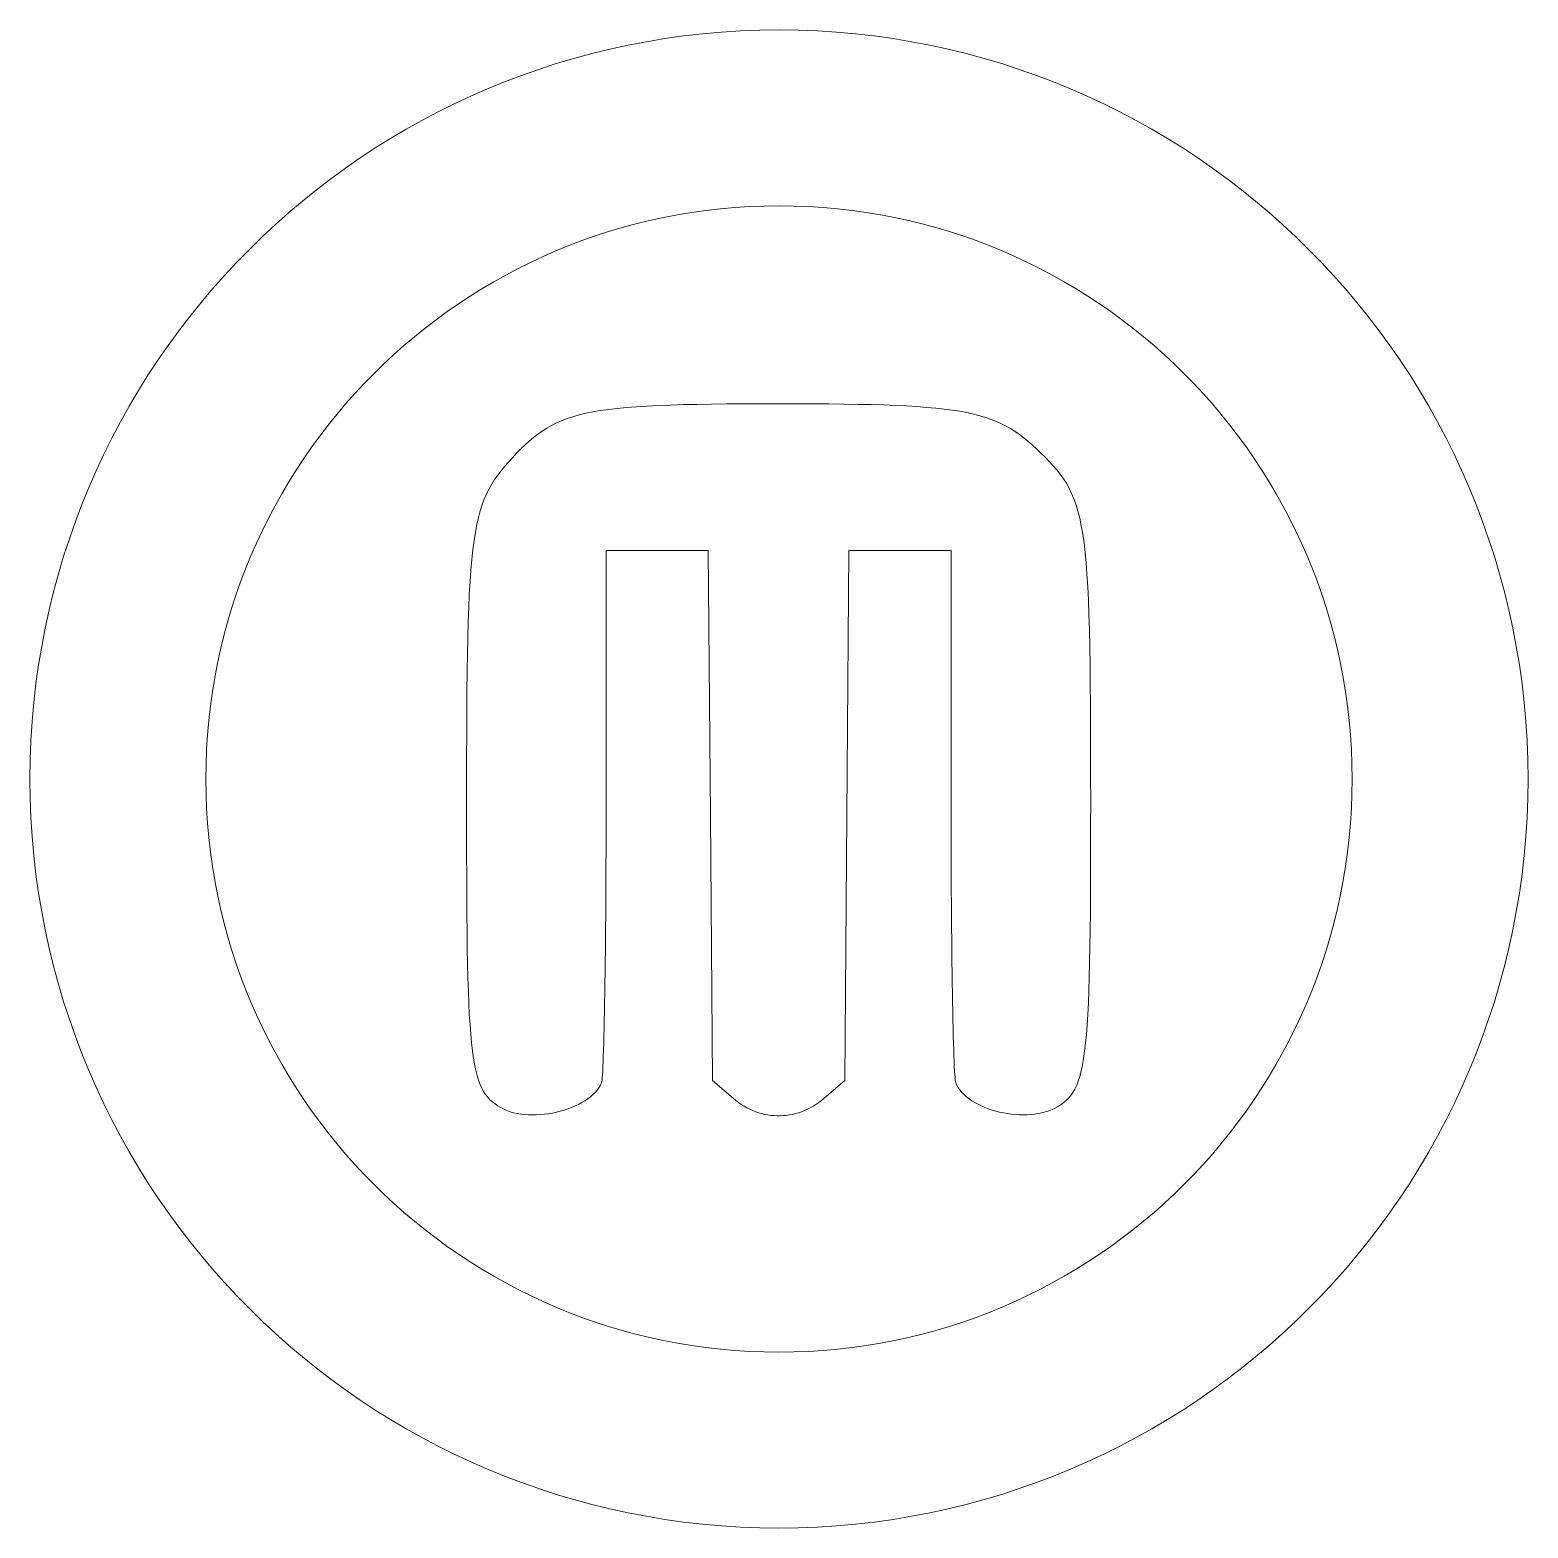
# Model space of a CAD drawing. Header units: millimetres. Extents: x -8.5 to 8.5, y -8.5 to 8.5.
import ezdxf

# ---------------------------------------------------------------- set-up
doc = ezdxf.new("R2010")
doc.units = ezdxf.units.MM
doc.layers.get('0').update_dxf_attribs({"linetype": 'CONTINUOUS', "lineweight": 0, "true_color": 0x000000})

msp = doc.modelspace()

# ---------------------------------------------------------------- linework, layer by layer
at = {"lineweight": 5}
for p, q in [((-1.089, 4.258), (-0.934, 4.261)), ((-0.934, 4.261), (-0.769, 4.264)), ((-0.769, 4.264), (-0.594, 4.266)), ((-0.594, 4.266), (-0.408, 4.267)), ((-0.408, 4.267), (-0.211, 4.267)), ((-0.211, 4.267), (-0.003, 4.268)), ((-0.003, 4.268), (0.199, 4.267)), ((0.199, 4.267), (0.389, 4.267)), ((0.389, 4.267), (0.569, 4.266)), ((0.569, 4.266), (0.738, 4.264)), ((0.738, 4.264), (0.898, 4.261)), ((0.898, 4.261), (1.049, 4.258)), ((-2.473, 4.075), (-2.41, 4.099)), ((-2.41, 4.099), (-2.343, 4.121)), ((-2.343, 4.121), (-2.272, 4.141)), ((-2.272, 4.141), (-2.197, 4.159)), ((-2.197, 4.159), (-2.116, 4.176)), ((-2.116, 4.176), (-2.03, 4.19)), ((-2.03, 4.19), (-1.937, 4.203)), ((-1.937, 4.203), (-1.839, 4.215)), ((-1.839, 4.215), (-1.733, 4.225)), ((-1.733, 4.225), (-1.621, 4.234)), ((-1.621, 4.234), (-1.5, 4.241)), ((-1.5, 4.241), (-1.372, 4.248)), ((-1.372, 4.248), (-1.235, 4.253)), ((-1.235, 4.253), (-1.089, 4.258)), ((1.049, 4.258), (1.191, 4.254)), ((1.191, 4.254), (1.325, 4.249)), ((1.325, 4.249), (1.45, 4.243)), ((1.45, 4.243), (1.568, 4.236)), ((1.568, 4.236), (1.679, 4.227)), ((1.679, 4.227), (1.783, 4.218)), ((1.783, 4.218), (1.88, 4.207)), ((1.88, 4.207), (1.971, 4.195)), ((1.971, 4.195), (2.056, 4.182)), ((2.056, 4.182), (2.137, 4.167)), ((2.137, 4.167), (2.212, 4.15)), ((2.212, 4.15), (2.283, 4.132)), ((2.283, 4.132), (2.349, 4.112)), ((2.349, 4.112), (2.412, 4.09)), ((2.412, 4.09), (2.472, 4.066)), ((-2.793, 3.884), (-2.744, 3.922)), ((-2.744, 3.922), (-2.694, 3.957)), ((-2.694, 3.957), (-2.642, 3.99)), ((-2.642, 3.99), (-2.589, 4.021)), ((-2.589, 4.021), (-2.532, 4.049)), ((-2.532, 4.049), (-2.473, 4.075)), ((2.472, 4.066), (2.529, 4.041)), ((2.529, 4.041), (2.583, 4.013)), ((2.583, 4.013), (2.636, 3.983)), ((2.636, 3.983), (2.686, 3.951)), ((2.686, 3.951), (2.735, 3.917)), ((-2.984, 3.705), (-2.936, 3.754)), ((-2.936, 3.754), (-2.888, 3.8)), ((-2.888, 3.8), (-2.841, 3.844)), ((-2.841, 3.844), (-2.793, 3.884)), ((2.735, 3.917), (2.784, 3.881)), ((2.784, 3.881), (2.831, 3.842)), ((2.831, 3.842), (2.879, 3.8)), ((2.879, 3.8), (2.927, 3.756)), ((2.927, 3.756), (2.976, 3.71)), ((-3.121, 3.554), (-3.078, 3.603)), ((-3.078, 3.603), (-3.032, 3.653)), ((-3.032, 3.653), (-2.984, 3.705)), ((2.976, 3.71), (3.026, 3.66)), ((3.026, 3.66), (3.073, 3.611)), ((3.073, 3.611), (3.118, 3.563)), ((-3.234, 3.405), (-3.199, 3.455)), ((-3.199, 3.455), (-3.161, 3.505)), ((-3.161, 3.505), (-3.121, 3.554)), ((3.118, 3.563), (3.16, 3.515)), ((3.16, 3.515), (3.198, 3.466)), ((3.198, 3.466), (3.234, 3.415)), ((3.234, 3.415), (3.268, 3.363)), ((-3.352, 3.182), (-3.326, 3.243)), ((-3.326, 3.243), (-3.298, 3.299)), ((-3.298, 3.299), (-3.267, 3.353)), ((-3.267, 3.353), (-3.234, 3.405)), ((3.268, 3.363), (3.299, 3.308)), ((3.299, 3.308), (3.328, 3.249)), ((3.328, 3.249), (3.354, 3.186)), ((-3.398, 3.049), (-3.376, 3.118)), ((-3.376, 3.118), (-3.352, 3.182)), ((3.354, 3.186), (3.378, 3.119)), ((3.378, 3.119), (3.4, 3.046)), ((-3.437, 2.893), (-3.418, 2.974)), ((-3.418, 2.974), (-3.398, 3.049)), ((3.4, 3.046), (3.42, 2.967)), ((3.42, 2.967), (3.438, 2.881)), ((-3.468, 2.711), (-3.453, 2.806)), ((-3.453, 2.806), (-3.437, 2.893)), ((3.438, 2.881), (3.454, 2.788)), ((3.454, 2.788), (3.469, 2.687)), ((-3.494, 2.497), (-3.482, 2.608)), ((-3.482, 2.608), (-3.468, 2.711)), ((-1.385, 2.598), (-1.967, 2.598)), ((-1.967, 2.598), (-1.967, -0.36)), ((-0.804, 2.598), (-1.385, 2.598)), ((-0.78, -0.416), (-0.804, 2.598)), ((0.795, 2.598), (0.771, -0.416)), ((1.376, 2.598), (0.795, 2.598)), ((1.958, 2.598), (1.376, 2.598)), ((1.958, -0.36), (1.958, 2.598)), ((3.469, 2.687), (3.482, 2.577)), ((3.482, 2.577), (3.493, 2.457)), ((-3.504, 2.376), (-3.494, 2.497)), ((3.493, 2.457), (3.503, 2.328)), ((-3.522, 2.104), (-3.514, 2.245)), ((-3.514, 2.245), (-3.504, 2.376)), ((3.503, 2.328), (3.512, 2.187)), ((-3.529, 1.951), (-3.522, 2.104)), ((3.512, 2.187), (3.519, 2.035)), ((-3.534, 1.787), (-3.529, 1.951)), ((3.519, 2.035), (3.525, 1.871)), ((-3.539, 1.61), (-3.534, 1.787)), ((3.525, 1.871), (3.53, 1.695)), ((-3.543, 1.42), (-3.539, 1.61)), ((3.53, 1.695), (3.534, 1.505)), ((-3.547, 1.216), (-3.543, 1.42)), ((3.534, 1.505), (3.538, 1.3)), ((-3.549, 0.998), (-3.547, 1.216)), ((3.538, 1.3), (3.54, 1.081)), ((3.54, 1.081), (3.542, 0.847)), ((-3.551, 0.765), (-3.549, 0.998)), ((-3.552, 0.516), (-3.551, 0.765)), ((3.542, 0.847), (3.543, 0.596)), ((-3.553, 0.25), (-3.552, 0.516)), ((3.543, 0.596), (3.544, 0.328)), ((-3.553, -0.032), (-3.553, 0.25)), ((3.544, 0.328), (3.544, 0.044)), ((3.544, 0.044), (3.545, -0.259)), ((-3.553, -0.332), (-3.553, -0.032)), ((-3.553, -0.605), (-3.553, -0.332)), ((3.545, -0.259), (3.544, -0.542)), ((-1.967, -0.36), (-1.967, -0.517)), ((-0.756, -3.429), (-0.78, -0.416)), ((0.771, -0.416), (0.747, -3.429)), ((1.958, -0.517), (1.958, -0.36)), ((-3.553, -0.862), (-3.553, -0.605)), ((-1.967, -0.517), (-1.967, -0.672)), ((-1.967, -0.672), (-1.967, -0.825)), ((1.958, -0.672), (1.958, -0.517)), ((1.959, -0.825), (1.958, -0.672)), ((3.544, -0.542), (3.544, -0.808)), ((-1.967, -0.825), (-1.968, -0.976)), ((1.959, -0.976), (1.959, -0.825)), ((3.544, -0.808), (3.543, -1.058)), ((-3.552, -1.104), (-3.553, -0.862)), ((-1.968, -0.976), (-1.969, -1.124)), ((1.96, -1.124), (1.959, -0.976)), ((-3.551, -1.331), (-3.552, -1.104)), ((-1.969, -1.124), (-1.969, -1.27)), ((1.96, -1.27), (1.96, -1.124)), ((3.543, -1.058), (3.542, -1.292)), ((-3.55, -1.543), (-3.551, -1.331)), ((-1.969, -1.27), (-1.97, -1.414)), ((1.961, -1.414), (1.96, -1.27)), ((3.542, -1.292), (3.541, -1.512)), ((-1.97, -1.414), (-1.971, -1.554)), ((1.962, -1.554), (1.961, -1.414)), ((3.541, -1.512), (3.539, -1.717)), ((-3.548, -1.743), (-3.55, -1.543)), ((-1.972, -1.691), (-1.973, -1.825)), ((-1.971, -1.554), (-1.972, -1.691)), ((1.963, -1.691), (1.962, -1.554)), ((1.965, -1.825), (1.963, -1.691)), ((-3.545, -1.928), (-3.548, -1.743)), ((-1.973, -1.825), (-1.975, -1.955)), ((1.966, -1.955), (1.965, -1.825)), ((3.539, -1.717), (3.536, -1.908)), ((-3.542, -2.102), (-3.545, -1.928)), ((-1.975, -1.955), (-1.976, -2.081)), ((1.967, -2.081), (1.966, -1.955)), ((3.536, -1.908), (3.533, -2.086)), ((-3.538, -2.262), (-3.542, -2.102)), ((-1.978, -2.203), (-1.979, -2.321)), ((-1.976, -2.081), (-1.978, -2.203)), ((1.969, -2.203), (1.967, -2.081)), ((1.971, -2.321), (1.969, -2.203)), ((3.533, -2.086), (3.529, -2.252)), ((-3.533, -2.412), (-3.538, -2.262)), ((-1.979, -2.321), (-1.981, -2.434)), ((1.972, -2.434), (1.971, -2.321)), ((3.529, -2.252), (3.524, -2.405)), ((-3.528, -2.55), (-3.533, -2.412)), ((-3.522, -2.677), (-3.528, -2.55)), ((-1.983, -2.542), (-1.985, -2.646)), ((-1.981, -2.434), (-1.983, -2.542)), ((1.974, -2.542), (1.972, -2.434)), ((1.976, -2.646), (1.974, -2.542)), ((3.519, -2.546), (3.512, -2.677)), ((3.524, -2.405), (3.519, -2.546)), ((-3.514, -2.794), (-3.522, -2.677)), ((-1.985, -2.646), (-1.987, -2.744)), ((1.978, -2.744), (1.976, -2.646)), ((3.512, -2.677), (3.505, -2.796)), ((-3.506, -2.902), (-3.514, -2.794)), ((-1.989, -2.837), (-1.991, -2.924)), ((-1.987, -2.744), (-1.989, -2.837)), ((1.98, -2.837), (1.978, -2.744)), ((1.982, -2.924), (1.98, -2.837)), ((3.505, -2.796), (3.496, -2.906)), ((-3.497, -3), (-3.506, -2.902)), ((-3.487, -3.09), (-3.497, -3)), ((-1.993, -3.006), (-1.996, -3.081)), ((-1.991, -2.924), (-1.993, -3.006)), ((1.984, -3.006), (1.982, -2.924)), ((1.987, -3.081), (1.984, -3.006)), ((3.487, -3.006), (3.476, -3.097)), ((3.496, -2.906), (3.487, -3.006)), ((-3.475, -3.171), (-3.487, -3.09)), ((-3.463, -3.245), (-3.475, -3.171)), ((-2, -3.213), (-2.003, -3.27)), ((-1.998, -3.151), (-2, -3.213)), ((-1.996, -3.081), (-1.998, -3.151)), ((1.989, -3.151), (1.987, -3.081)), ((1.992, -3.213), (1.989, -3.151)), ((1.994, -3.27), (1.992, -3.213)), ((3.465, -3.18), (3.452, -3.254)), ((3.476, -3.097), (3.465, -3.18)), ((-3.449, -3.311), (-3.463, -3.245)), ((-3.434, -3.371), (-3.449, -3.311)), ((-3.417, -3.425), (-3.434, -3.371)), ((-2.011, -3.395), (-2.013, -3.422)), ((-2.008, -3.361), (-2.011, -3.395)), ((-2.005, -3.319), (-2.008, -3.361)), ((-2.003, -3.27), (-2.005, -3.319)), ((1.997, -3.319), (1.994, -3.27)), ((1.999, -3.361), (1.997, -3.319)), ((2.002, -3.395), (1.999, -3.361)), ((2.004, -3.422), (2.002, -3.395)), ((3.421, -3.382), (3.404, -3.436)), ((3.437, -3.321), (3.421, -3.382)), ((3.452, -3.254), (3.437, -3.321)), ((-3.4, -3.474), (-3.417, -3.425)), ((-3.38, -3.517), (-3.4, -3.474)), ((-3.359, -3.555), (-3.38, -3.517)), ((-3.337, -3.59), (-3.359, -3.555)), ((-2.091, -3.565), (-2.117, -3.59)), ((-2.068, -3.538), (-2.091, -3.565)), ((-2.048, -3.511), (-2.068, -3.538)), ((-2.032, -3.482), (-2.048, -3.511)), ((-2.019, -3.453), (-2.032, -3.482)), ((-2.016, -3.442), (-2.019, -3.453)), ((-2.013, -3.422), (-2.016, -3.442)), ((-0.522, -3.631), (-0.756, -3.429)), ((0.747, -3.429), (0.513, -3.631)), ((2.007, -3.442), (2.004, -3.422)), ((2.01, -3.453), (2.007, -3.442)), ((2.023, -3.482), (2.01, -3.453)), ((2.039, -3.511), (2.023, -3.482)), ((2.059, -3.538), (2.039, -3.511)), ((2.081, -3.564), (2.059, -3.538)), ((2.106, -3.59), (2.081, -3.564)), ((3.343, -3.564), (3.32, -3.598)), ((3.365, -3.526), (3.343, -3.564)), ((3.386, -3.484), (3.365, -3.526)), ((3.404, -3.436), (3.386, -3.484)), ((-3.312, -3.62), (-3.337, -3.59)), ((-3.287, -3.648), (-3.312, -3.62)), ((-3.259, -3.673), (-3.287, -3.648)), ((-3.229, -3.696), (-3.259, -3.673)), ((-3.198, -3.717), (-3.229, -3.696)), ((-3.165, -3.738), (-3.198, -3.717)), ((-3.131, -3.756), (-3.165, -3.738)), ((-3.165, -3.738), (-3.165, -3.738)), ((-2.36, -3.736), (-2.402, -3.752)), ((-2.32, -3.719), (-2.36, -3.736)), ((-2.281, -3.701), (-2.32, -3.719)), ((-2.244, -3.681), (-2.281, -3.701)), ((-2.209, -3.66), (-2.244, -3.681)), ((-2.176, -3.638), (-2.209, -3.66)), ((-2.145, -3.615), (-2.176, -3.638)), ((-2.117, -3.59), (-2.145, -3.615)), ((-0.491, -3.656), (-0.522, -3.631)), ((-0.46, -3.679), (-0.491, -3.656)), ((-0.429, -3.701), (-0.46, -3.679)), ((-0.397, -3.721), (-0.429, -3.701)), ((-0.364, -3.739), (-0.397, -3.721)), ((-0.332, -3.756), (-0.364, -3.739)), ((0.356, -3.739), (0.323, -3.756)), ((0.388, -3.721), (0.356, -3.739)), ((0.42, -3.701), (0.388, -3.721)), ((0.452, -3.679), (0.42, -3.701)), ((0.483, -3.656), (0.452, -3.679)), ((0.513, -3.631), (0.483, -3.656)), ((2.133, -3.614), (2.106, -3.59)), ((2.163, -3.637), (2.133, -3.614)), ((2.195, -3.659), (2.163, -3.637)), ((2.229, -3.68), (2.195, -3.659)), ((2.265, -3.7), (2.229, -3.68)), ((2.303, -3.718), (2.265, -3.7)), ((2.342, -3.735), (2.303, -3.718)), ((2.382, -3.751), (2.342, -3.735)), ((3.14, -3.742), (3.105, -3.759)), ((3.175, -3.723), (3.14, -3.742)), ((3.208, -3.702), (3.175, -3.723)), ((3.238, -3.68), (3.208, -3.702)), ((3.267, -3.655), (3.238, -3.68)), ((3.295, -3.628), (3.267, -3.655)), ((3.32, -3.598), (3.295, -3.628)), ((-3.095, -3.771), (-3.131, -3.756)), ((-3.058, -3.784), (-3.095, -3.771)), ((-3.019, -3.796), (-3.058, -3.784)), ((-2.978, -3.805), (-3.019, -3.796)), ((-2.936, -3.812), (-2.978, -3.805)), ((-2.893, -3.817), (-2.936, -3.812)), ((-2.849, -3.82), (-2.893, -3.817)), ((-2.805, -3.821), (-2.849, -3.82)), ((-2.76, -3.82), (-2.805, -3.821)), ((-2.714, -3.817), (-2.76, -3.82)), ((-2.668, -3.813), (-2.714, -3.817)), ((-2.623, -3.807), (-2.668, -3.813)), ((-2.577, -3.799), (-2.623, -3.807)), ((-2.532, -3.789), (-2.577, -3.799)), ((-2.488, -3.778), (-2.532, -3.789)), ((-2.444, -3.766), (-2.488, -3.778)), ((-2.402, -3.752), (-2.444, -3.766)), ((-0.298, -3.771), (-0.332, -3.756)), ((-0.264, -3.784), (-0.298, -3.771)), ((-0.23, -3.796), (-0.264, -3.784)), ((-0.196, -3.806), (-0.23, -3.796)), ((-0.162, -3.814), (-0.196, -3.806)), ((-0.127, -3.821), (-0.162, -3.814)), ((-0.092, -3.826), (-0.127, -3.821)), ((-0.057, -3.829), (-0.092, -3.826)), ((-0.022, -3.831), (-0.057, -3.829)), ((0.013, -3.831), (-0.022, -3.831)), ((0.048, -3.829), (0.013, -3.831)), ((0.083, -3.826), (0.048, -3.829)), ((0.118, -3.821), (0.083, -3.826)), ((0.153, -3.814), (0.118, -3.821)), ((0.187, -3.806), (0.153, -3.814)), ((0.222, -3.796), (0.187, -3.806)), ((0.256, -3.784), (0.222, -3.796)), ((0.289, -3.771), (0.256, -3.784)), ((0.323, -3.756), (0.289, -3.771)), ((2.424, -3.765), (2.382, -3.751)), ((2.466, -3.777), (2.424, -3.765)), ((2.509, -3.788), (2.466, -3.777)), ((2.553, -3.798), (2.509, -3.788)), ((2.598, -3.806), (2.553, -3.798)), ((2.643, -3.812), (2.598, -3.806)), ((2.687, -3.817), (2.643, -3.812)), ((2.732, -3.819), (2.687, -3.817)), ((2.777, -3.82), (2.732, -3.819)), ((2.821, -3.82), (2.777, -3.82)), ((2.865, -3.817), (2.821, -3.82)), ((2.907, -3.812), (2.865, -3.817)), ((2.949, -3.806), (2.907, -3.812)), ((2.99, -3.797), (2.949, -3.806)), ((3.03, -3.787), (2.99, -3.797)), ((3.068, -3.774), (3.03, -3.787)), ((3.105, -3.759), (3.068, -3.774))]:
    msp.add_line(p, q, dxfattribs=at)
for radius in [8.519, 6.519]:
    msp.add_circle((0, 0), radius)

doc.saveas('drawing.dxf')
